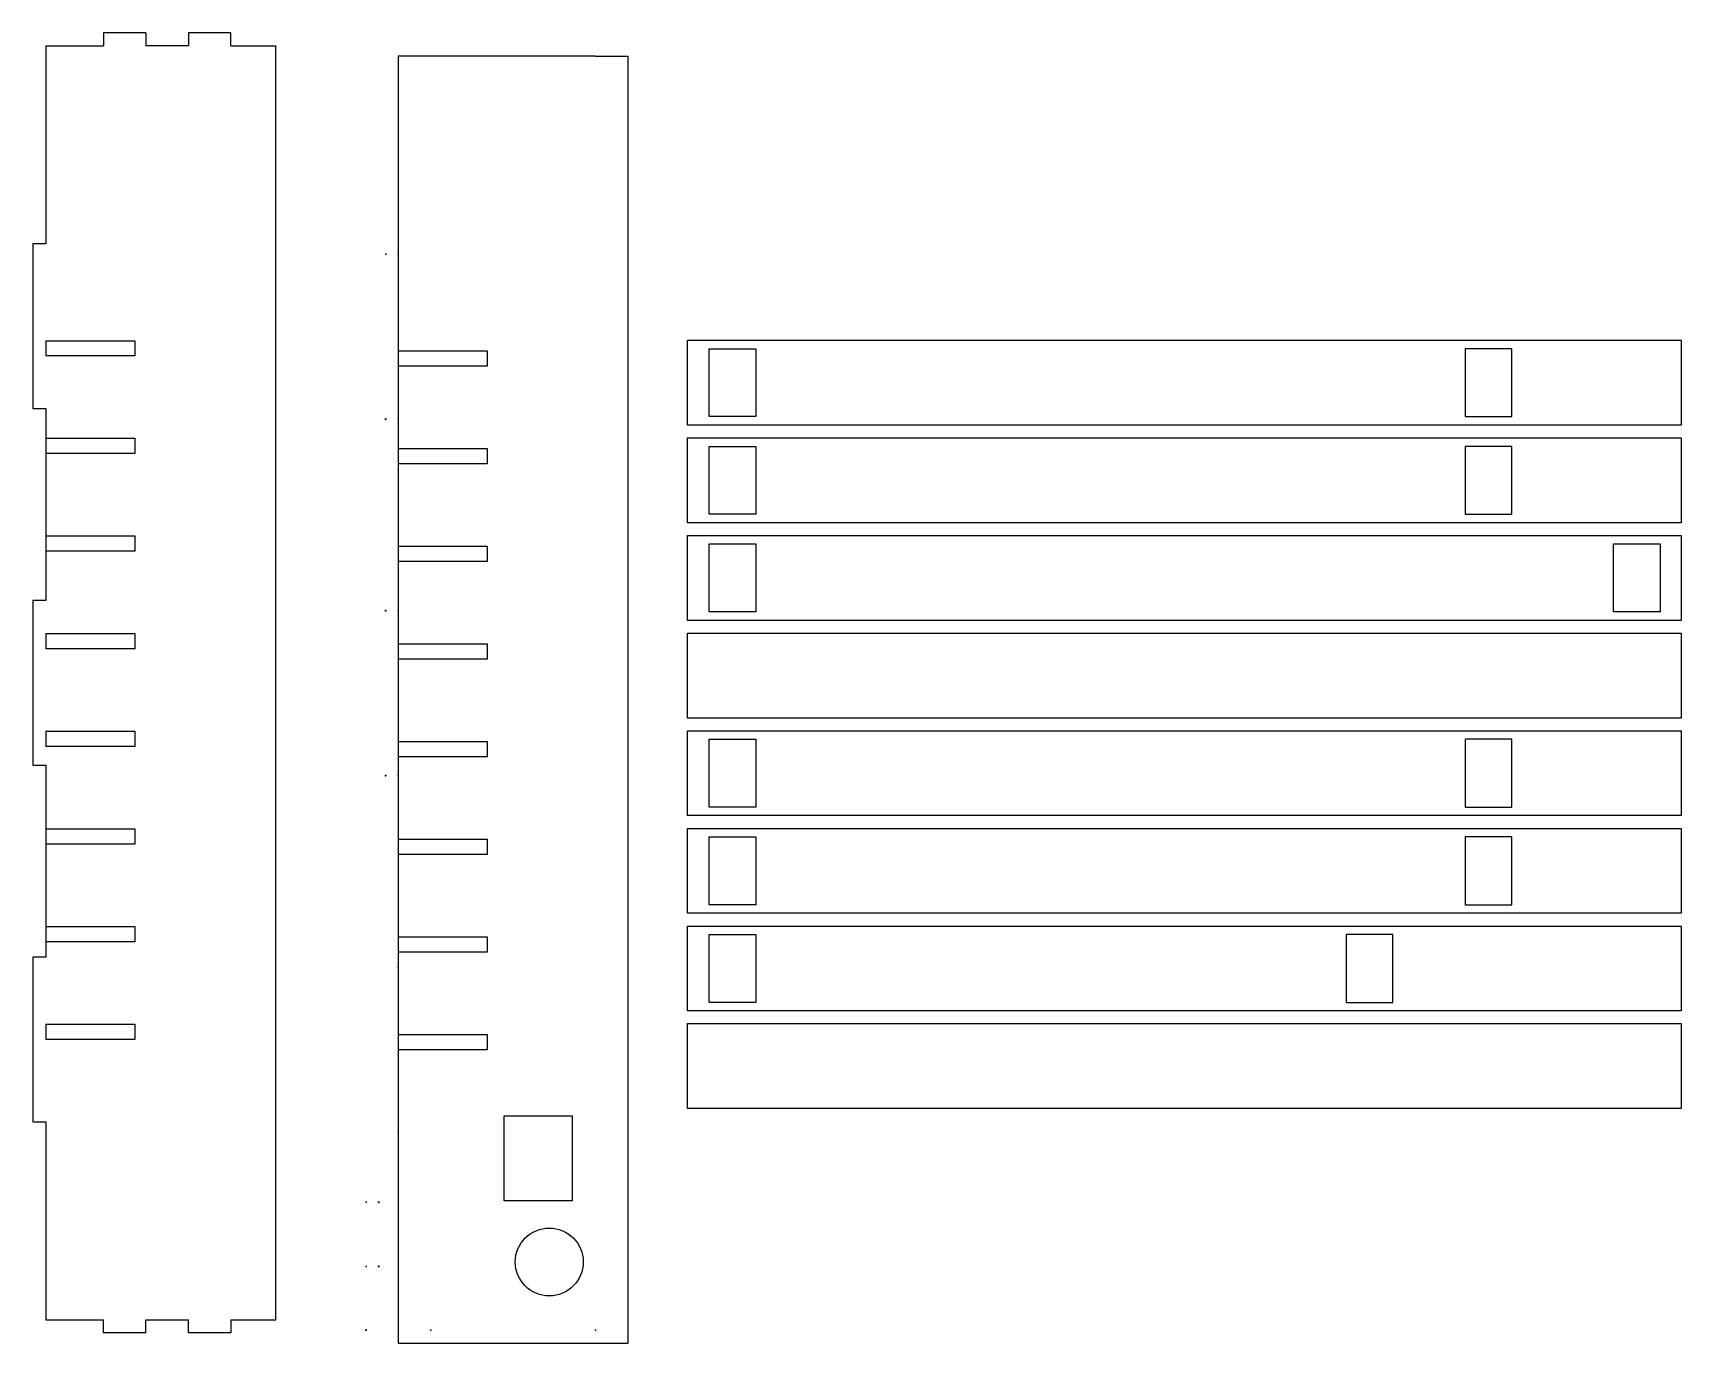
# Model space of a CAD drawing. Header units: centimetres. Extents: x 0 to 98.9, y 0 to 60.
# Drawn here: x 60.07 to 98.89, y 2.59 to 33.45 of the extents above; entities that cross this region are included whole.
import ezdxf

# ---------------------------------------------------------------- set-up
doc = ezdxf.new("R2010")
doc.units = ezdxf.units.CM
doc.header["$MEASUREMENT"] = 0
for name, color, linetype in [('librarydisplayBookMeasured-cut v5_Inner side', 7, 'Continuous'), ('librarydisplayBookMeasured-cut v5_sensor and wire holes', 7, 'Continuous'), ('librarydisplayBookMeasured-cut v5_Sketch7', 7, 'Continuous'), ('librarydisplayBookMeasured-cut v5_Support holes', 7, 'Continuous'), ('librarydisplayNEW v15_LED supports', 7, 'Continuous')]:
    doc.layers.add(name, color=color, linetype=linetype)

# ---------------------------------------------------------------- blocks, each defined once
blk = doc.blocks.new('librarydisplayNEWv15')
at = {"layer": 'librarydisplayNEW v15_LED supports'}
for p, q in [((44.288, 26.214), (67.688, 26.214)), ((44.288, 24.214), (44.288, 26.214)), ((44.8, 24.414), (44.8, 26.014)), ((44.8, 26.014), (45.9, 26.014)), ((45.9, 26.014), (45.9, 24.414)), ((62.6, 26.014), (62.6, 24.414)), ((63.7, 26.014), (62.6, 26.014)), ((63.7, 24.414), (63.7, 26.014)), ((67.688, 26.214), (67.688, 24.214)), ((67.688, 24.214), (44.288, 24.214)), ((45.9, 24.414), (44.8, 24.414)), ((62.6, 24.414), (63.7, 24.414)), ((44.288, 23.914), (67.688, 23.914)), ((44.288, 21.914), (44.288, 23.914)), ((44.8, 22.114), (44.8, 23.714)), ((44.8, 23.714), (45.9, 23.714)), ((45.9, 23.714), (45.9, 22.114)), ((62.6, 23.714), (62.6, 22.114)), ((63.7, 23.714), (62.6, 23.714)), ((63.7, 22.114), (63.7, 23.714)), ((67.688, 23.914), (67.688, 21.914)), ((67.688, 21.914), (44.288, 21.914)), ((45.9, 22.114), (44.8, 22.114)), ((62.6, 22.114), (63.7, 22.114)), ((44.288, 21.614), (67.688, 21.614)), ((44.288, 19.614), (44.288, 21.614)), ((44.8, 21.414), (45.9, 21.414)), ((44.8, 19.814), (44.8, 21.414)), ((45.9, 21.414), (45.9, 19.814)), ((66.1, 21.414), (67.2, 21.414)), ((66.1, 19.814), (66.1, 21.414)), ((67.2, 21.414), (67.2, 19.814)), ((67.688, 21.614), (67.688, 19.614)), ((45.9, 19.814), (44.8, 19.814)), ((67.2, 19.814), (66.1, 19.814)), ((67.688, 19.614), (44.288, 19.614)), ((44.288, 17.314), (44.288, 19.314)), ((44.288, 19.314), (67.688, 19.314)), ((67.688, 19.314), (67.688, 17.314)), ((67.688, 17.314), (44.288, 17.314)), ((44.288, 15.014), (44.288, 17.014)), ((44.288, 17.014), (67.688, 17.014)), ((44.8, 16.814), (45.9, 16.814)), ((44.8, 15.214), (44.8, 16.814)), ((45.9, 16.814), (45.9, 15.214)), ((62.6, 16.814), (62.6, 15.214)), ((63.7, 16.814), (62.6, 16.814)), ((63.7, 15.214), (63.7, 16.814)), ((67.688, 17.014), (67.688, 15.014)), ((45.9, 15.214), (44.8, 15.214)), ((62.6, 15.214), (63.7, 15.214)), ((67.688, 15.014), (44.288, 15.014)), ((44.288, 14.714), (67.688, 14.714)), ((44.288, 12.714), (44.288, 14.714)), ((44.8, 12.914), (44.8, 14.514)), ((44.8, 14.514), (45.9, 14.514)), ((45.9, 14.514), (45.9, 12.914)), ((63.7, 14.514), (62.6, 14.514)), ((62.6, 14.514), (62.6, 12.914)), ((63.7, 12.914), (63.7, 14.514)), ((67.688, 14.714), (67.688, 12.714)), ((45.9, 12.914), (44.8, 12.914)), ((62.6, 12.914), (63.7, 12.914)), ((67.688, 12.714), (44.288, 12.714)), ((44.288, 12.414), (67.688, 12.414)), ((44.288, 10.414), (44.288, 12.414)), ((44.8, 10.614), (44.8, 12.214)), ((44.8, 12.214), (45.9, 12.214)), ((45.9, 12.214), (45.9, 10.614)), ((59.8, 12.214), (59.8, 10.614)), ((60.9, 12.214), (59.8, 12.214)), ((60.9, 10.614), (60.9, 12.214)), ((67.688, 12.414), (67.688, 10.414)), ((45.9, 10.614), (44.8, 10.614)), ((59.8, 10.614), (60.9, 10.614)), ((67.688, 10.414), (44.288, 10.414)), ((44.288, 8.114), (44.288, 10.114)), ((44.288, 10.114), (67.688, 10.114)), ((67.688, 10.114), (67.688, 8.114)), ((67.688, 8.114), (44.288, 8.114))]:
    blk.add_line(p, q, dxfattribs=at)

msp = doc.modelspace()

# ---------------------------------------------------------------- linework, layer by layer
at = {"layer": 'librarydisplayBookMeasured-cut v5_Inner side'}
for p, q in [((61.73, 33.453), (61.73, 33.153)), ((62.73, 33.453), (61.73, 33.453)), ((62.73, 33.453), (62.73, 33.153)), ((63.73, 33.453), (63.73, 33.153)), ((64.73, 33.453), (63.73, 33.453)), ((64.73, 33.153), (64.73, 33.453)), ((60.37, 33.153), (60.37, 28.483)), ((60.37, 33.153), (61.73, 33.153)), ((63.73, 33.153), (62.73, 33.153)), ((64.73, 33.153), (65.79, 33.153)), ((65.79, 3.133), (65.79, 33.153)), ((60.07, 28.483), (60.07, 24.603)), ((60.37, 28.483), (60.07, 28.483)), ((60.07, 24.603), (60.37, 24.603)), ((60.37, 24.603), (60.37, 20.083)), ((60.37, 20.083), (60.07, 20.083)), ((60.07, 20.083), (60.07, 16.203)), ((60.07, 16.203), (60.37, 16.203)), ((60.37, 16.203), (60.37, 11.683)), ((60.37, 11.683), (60.07, 11.683)), ((60.07, 11.683), (60.07, 7.803)), ((60.07, 7.803), (60.37, 7.803)), ((60.37, 7.803), (60.37, 3.133)), ((60.37, 3.133), (61.73, 3.133)), ((61.73, 2.833), (61.73, 3.133)), ((62.73, 3.133), (63.73, 3.133)), ((62.73, 2.833), (62.73, 3.133)), ((63.73, 2.833), (63.73, 3.133)), ((64.73, 3.133), (65.79, 3.133)), ((64.73, 3.133), (64.73, 2.833)), ((62.73, 2.833), (61.73, 2.833)), ((64.73, 2.833), (63.73, 2.833))]:
    msp.add_line(p, q, dxfattribs=at)
at = {"layer": 'librarydisplayBookMeasured-cut v5_sensor and wire holes'}
for p, q in [((71.17, 7.94), (72.77, 7.94)), ((71.17, 5.94), (71.17, 7.94)), ((72.77, 7.94), (72.77, 5.94)), ((72.77, 5.94), (71.17, 5.94))]:
    msp.add_line(p, q, dxfattribs=at)
msp.add_circle((72.23, 4.5), 0.8, dxfattribs=at)
at = {"layer": 'librarydisplayBookMeasured-cut v5_Sketch7'}
for p, q in [((68.67, 32.91), (68.67, 2.59)), ((69.44, 32.91), (68.67, 32.91)), ((73.32, 32.91), (69.44, 32.91)), ((73.32, 32.91), (74.09, 32.91)), ((74.09, 2.598), (74.09, 32.91)), ((68.67, 2.59), (74.08, 2.59)), ((74.08, 2.59), (74.082, 2.59)), ((74.082, 2.59), (74.087, 2.593)), ((74.087, 2.593), (74.09, 2.598))]:
    msp.add_line(p, q, dxfattribs=at)
for p in [(68.378, 28.24), (68.38, 28.24), (68.67, 28.24), (68.37, 24.352), (68.37, 24.35), (68.373, 24.357), (68.378, 24.36), (68.38, 24.36), (68.67, 24.36), (68.37, 19.85), (68.37, 19.848), (68.373, 19.843), (68.378, 19.84), (68.38, 19.84), (68.67, 19.84), (68.37, 15.952), (68.37, 15.95), (68.373, 15.957), (68.378, 15.96), (68.38, 15.96), (68.67, 15.96), (68.67, 11.44), (68.67, 7.56), (67.92, 5.91), (68.21, 5.91), (68.21, 5.91), (68.212, 5.91), (68.212, 5.91), (68.217, 5.907), (68.217, 5.907), (68.22, 5.902), (68.22, 5.902), (68.22, 5.9), (68.22, 5.9), (67.92, 4.39), (68.21, 4.39), (68.21, 4.39), (68.212, 4.39), (68.212, 4.39), (68.217, 4.393), (68.217, 4.393), (68.22, 4.4), (68.22, 4.4), (68.22, 4.398), (68.22, 4.398), (67.91, 2.89), (67.912, 2.89), (67.917, 2.893), (67.92, 2.9), (67.92, 2.898), (69.44, 2.89), (73.32, 2.89)]:
    msp.add_point(p, dxfattribs=at)
at = {"layer": 'librarydisplayBookMeasured-cut v5_Support holes'}
for p, q in [((60.37, 26.204), (60.37, 25.844)), ((60.37, 26.204), (62.47, 26.204)), ((62.47, 26.204), (62.47, 25.844)), ((62.47, 25.844), (60.37, 25.844)), ((68.67, 25.961), (68.67, 25.601)), ((68.67, 25.961), (70.77, 25.961)), ((70.77, 25.961), (70.77, 25.601)), ((70.77, 25.601), (68.67, 25.601)), ((60.37, 23.904), (62.47, 23.904)), ((60.37, 23.904), (60.37, 23.544)), ((62.47, 23.904), (62.47, 23.544)), ((62.47, 23.544), (60.37, 23.544)), ((68.67, 23.661), (70.77, 23.661)), ((68.67, 23.661), (68.67, 23.301)), ((70.77, 23.301), (68.67, 23.301)), ((70.77, 23.661), (70.77, 23.301)), ((60.37, 21.604), (62.47, 21.604)), ((60.37, 21.604), (60.37, 21.244)), ((62.47, 21.604), (62.47, 21.244)), ((68.67, 21.361), (70.77, 21.361)), ((68.67, 21.361), (68.67, 21.001)), ((70.77, 21.361), (70.77, 21.001)), ((62.47, 21.244), (60.37, 21.244)), ((70.77, 21.001), (68.67, 21.001)), ((60.37, 19.304), (60.37, 18.944)), ((60.37, 19.304), (62.47, 19.304)), ((62.47, 19.304), (62.47, 18.944)), ((68.67, 19.061), (70.77, 19.061)), ((68.67, 19.061), (68.67, 18.701)), ((70.77, 19.061), (70.77, 18.701)), ((62.47, 18.944), (60.37, 18.944)), ((70.77, 18.701), (68.67, 18.701)), ((60.37, 17.004), (62.47, 17.004)), ((60.37, 17.004), (60.37, 16.644)), ((62.47, 17.004), (62.47, 16.644)), ((68.67, 16.761), (70.77, 16.761)), ((68.67, 16.761), (68.67, 16.401)), ((70.77, 16.761), (70.77, 16.401)), ((62.47, 16.644), (60.37, 16.644)), ((70.77, 16.401), (68.67, 16.401)), ((60.37, 14.704), (62.47, 14.704)), ((60.37, 14.704), (60.37, 14.344)), ((62.47, 14.704), (62.47, 14.344)), ((68.67, 14.461), (68.67, 14.101)), ((68.67, 14.461), (70.77, 14.461)), ((70.77, 14.461), (70.77, 14.101)), ((62.47, 14.344), (60.37, 14.344)), ((70.77, 14.101), (68.67, 14.101)), ((60.37, 12.404), (60.37, 12.044)), ((60.37, 12.404), (62.47, 12.404)), ((62.47, 12.044), (60.37, 12.044)), ((62.47, 12.404), (62.47, 12.044)), ((68.67, 12.161), (70.77, 12.161)), ((68.67, 12.161), (68.67, 11.801)), ((70.77, 12.161), (70.77, 11.801)), ((70.77, 11.801), (68.67, 11.801)), ((60.37, 10.104), (62.47, 10.104)), ((60.37, 10.104), (60.37, 9.744)), ((62.47, 10.104), (62.47, 9.744)), ((62.47, 9.744), (60.37, 9.744)), ((68.67, 9.861), (70.77, 9.861)), ((68.67, 9.861), (68.67, 9.501)), ((70.77, 9.861), (70.77, 9.501)), ((70.77, 9.501), (68.67, 9.501))]:
    msp.add_line(p, q, dxfattribs=at)

# ---------------------------------------------------------------- block references
msp.add_blockref('librarydisplayNEWv15', (31.2, 0))

doc.saveas('drawing.dxf')
